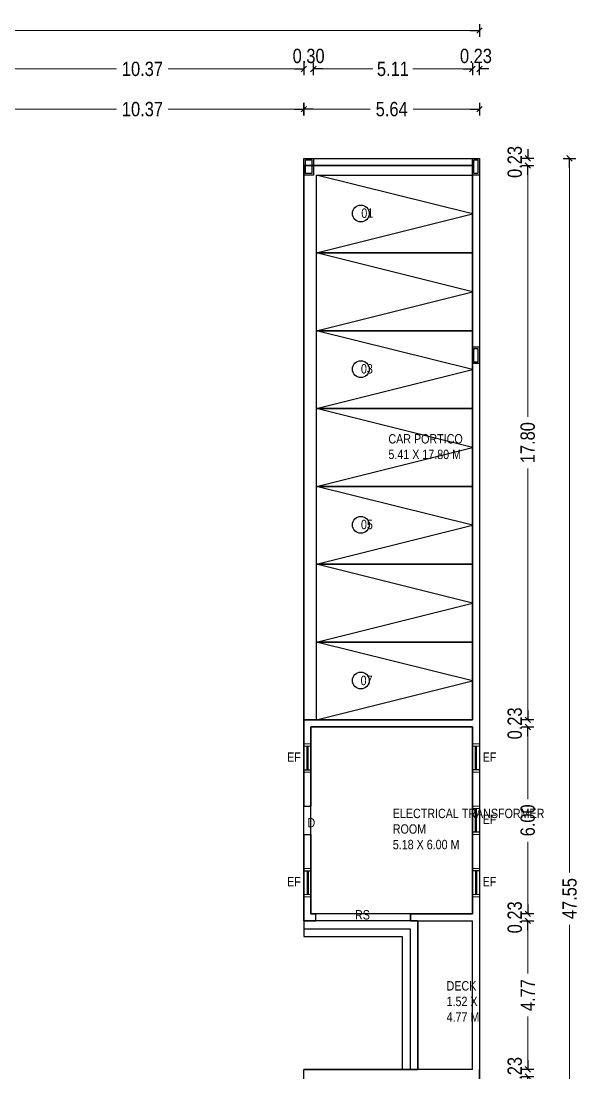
# Model space of a CAD drawing. Header units: metres. Extents: x 1185 to 1291, y 1063 to 1193.
# Drawn here: x 1216.24 to 1234.15, y 1085.34 to 1119.13 of the extents above; entities that cross this region are included whole.
import ezdxf

# ---------------------------------------------------------------- set-up
doc = ezdxf.new("R2010")
doc.units = ezdxf.units.M
doc.header["$MEASUREMENT"] = 0
for name, color, linetype, lineweight in [('041 Window Elevation', 154, 'Continuous', 13), ('042 Window Glass', 8, 'Continuous', 25), ('05 Door', 35, 'Continuous', 18), ('111 Hatch 1', 8, 'Continuous', 5)]:
    doc.layers.add(name, color=color, linetype=linetype, lineweight=lineweight)
for name, color, linetype in [('ACTUAL COLUMN', 3, 'Continuous'), ('BLK_2_FLR_0_BLT_UP_AREA', 2, 'Continuous'), ('BLK_2_FLR_0_CARPET_AREA', 2, 'Continuous'), ('BLK_2_PORTICO', 5, 'Continuous'), ('ELECTRICAL_ROOM', 7, 'Continuous')]:
    doc.layers.add(name, color=color, linetype=linetype)
doc.styles.add('Arial', font='swissc.ttf')
doc.styles.get("Standard").update_dxf_attribs({"font": 'swisscb.ttf'})
doc.dimstyles.new('FLOOR DIM BUILDING DIM', dxfattribs={"dimtxt": 0.23, "dimasz": 0.025, "dimexe": 0.075, "dimexo": 0.3, "dimgap": 0.09, "dimtad": 0, "dimzin": 3, "dimdsep": 46, "dimtxsty": 'Arial', "dimblk": 'JM1', "dimcen": -0.09, "dimse1": 1, "dimse2": 1, "dimclrd": 5, "dimclre": 250, "dimclrt": 3, "dimazin": 0, "dimtfac": 0.65, "dimtix": 1, "dimtofl": 0, "dimtmove": 0, "dimatfit": 2, "dimfxl": 0, "dimfrac": 1, "dimtolj": 1, "dimlwd": 18, "dimlwe": -1, "dimarcsym": 0})

# ---------------------------------------------------------------- blocks, each defined once
blk = doc.blocks.new('SGHJ')
at = {"layer": '111 Hatch 1', "lineweight": -3}
blk.add_lwpolyline([(116656.283, 3418.595), (116651.283, 3417.345), (116656.283, 3416.095)], dxfattribs=at)
blk.add_lwpolyline([(116651.283, 3418.595), (116656.283, 3418.595), (116656.283, 3416.095), (116651.283, 3416.095)], close=True, dxfattribs=at)
blk = doc.blocks.new('JM1')
at = {"color": 2}
for p, q in [((-3, 0), (0, 0)), ((-0.88, -0.88), (0.88, 0.88)), ((0, 2), (0, -2))]:
    blk.add_line(p, q, dxfattribs=at)
blk = doc.blocks.new('*D99')
at = {"color": 5, "lineweight": 18}
for p, q in [((1232.51, 1085.556), (1232.51, 1085.656)), ((1232.51, 1085.127), (1232.51, 1085.027))]:
    blk.add_line(p, q, dxfattribs=at)
at = {"layer": 'DEFPOINTS', "color": 0, "lineweight": -3}
for p in [(1230.732, 1085.456), (1232.51, 1085.456), (1230.732, 1085.227)]:
    blk.add_point(p, dxfattribs=at)
at = {"color": 5, "lineweight": 18, "xscale": 0.1, "yscale": 0.1, "zscale": 0.1}
for p, rotation in [((1232.51, 1085.456), 270), ((1232.51, 1085.227), 90)]:
    blk.add_blockref('JM1', p, dxfattribs=dict(at, rotation=rotation))
at = {"color": 3, "lineweight": -3, "insert": (1232.094, 1085.342), "char_height": 0.46, "attachment_point": 5, "rotation": 90, "style": 'Arial'}
blk.add_mtext('\\A1;0.23', dxfattribs=at)
blk = doc.blocks.new('*D100')
at = {"color": 5, "lineweight": 18}
for p, q in [((1232.51, 1090.126), (1232.51, 1088.531)), ((1232.51, 1085.556), (1232.51, 1087.151))]:
    blk.add_line(p, q, dxfattribs=at)
at = {"layer": 'DEFPOINTS', "color": 0, "lineweight": -3}
for p in [(1230.732, 1090.226), (1232.51, 1090.226), (1230.732, 1085.456)]:
    blk.add_point(p, dxfattribs=at)
at = {"color": 5, "lineweight": 18, "xscale": 0.1, "yscale": 0.1, "zscale": 0.1}
for p, rotation in [((1232.51, 1090.226), 90), ((1232.51, 1085.456), 270)]:
    blk.add_blockref('JM1', p, dxfattribs=dict(at, rotation=rotation))
at = {"color": 3, "lineweight": -3, "insert": (1232.51, 1087.841), "char_height": 0.46, "attachment_point": 5, "rotation": 90, "style": 'Arial'}
blk.add_mtext('\\A1;4.77', dxfattribs=at)
blk = doc.blocks.new('*D101')
at = {"color": 5, "lineweight": 18}
for p, q in [((1232.51, 1090.555), (1232.51, 1090.655)), ((1232.51, 1090.126), (1232.51, 1090.026))]:
    blk.add_line(p, q, dxfattribs=at)
at = {"layer": 'DEFPOINTS', "color": 0, "lineweight": -3}
for p in [(1230.732, 1090.455), (1232.51, 1090.455), (1230.732, 1090.226)]:
    blk.add_point(p, dxfattribs=at)
at = {"color": 5, "lineweight": 18, "xscale": 0.1, "yscale": 0.1, "zscale": 0.1}
for p, rotation in [((1232.51, 1090.455), 270), ((1232.51, 1090.226), 90)]:
    blk.add_blockref('JM1', p, dxfattribs=dict(at, rotation=rotation))
at = {"color": 3, "lineweight": -3, "insert": (1232.094, 1090.34), "char_height": 0.46, "attachment_point": 5, "rotation": 90, "style": 'Arial'}
blk.add_mtext('\\A1;0.23', dxfattribs=at)
blk = doc.blocks.new('*D102')
at = {"color": 5, "lineweight": 18}
for p, q in [((1232.51, 1096.355), (1232.51, 1094.14)), ((1232.51, 1090.555), (1232.51, 1092.77))]:
    blk.add_line(p, q, dxfattribs=at)
at = {"layer": 'DEFPOINTS', "color": 0, "lineweight": -3}
for p in [(1230.732, 1096.455), (1232.51, 1096.455), (1230.732, 1090.455)]:
    blk.add_point(p, dxfattribs=at)
at = {"color": 5, "lineweight": 18, "xscale": 0.1, "yscale": 0.1, "zscale": 0.1}
for p, rotation in [((1232.51, 1096.455), 90), ((1232.51, 1090.455), 270)]:
    blk.add_blockref('JM1', p, dxfattribs=dict(at, rotation=rotation))
at = {"color": 3, "lineweight": -3, "insert": (1232.51, 1093.455), "char_height": 0.46, "attachment_point": 5, "rotation": 90, "style": 'Arial'}
blk.add_mtext('\\A1;6.00', dxfattribs=at)
blk = doc.blocks.new('*D103')
at = {"color": 5, "lineweight": 18}
for p, q in [((1232.51, 1096.783), (1232.51, 1096.883)), ((1232.51, 1096.355), (1232.51, 1096.255))]:
    blk.add_line(p, q, dxfattribs=at)
at = {"layer": 'DEFPOINTS', "color": 0, "lineweight": -3}
for p in [(1230.732, 1096.683), (1230.732, 1096.455), (1232.51, 1096.683)]:
    blk.add_point(p, dxfattribs=at)
at = {"color": 5, "lineweight": 18, "xscale": 0.1, "yscale": 0.1, "zscale": 0.1}
for p, rotation in [((1232.51, 1096.683), 270), ((1232.51, 1096.455), 90)]:
    blk.add_blockref('JM1', p, dxfattribs=dict(at, rotation=rotation))
at = {"color": 3, "lineweight": -3, "insert": (1232.094, 1096.569), "char_height": 0.46, "attachment_point": 5, "rotation": 90, "style": 'Arial'}
blk.add_mtext('\\A1;0.23', dxfattribs=at)
blk = doc.blocks.new('*D104')
at = {"color": 5, "lineweight": 18}
for p, q in [((1232.51, 1114.388), (1232.51, 1106.414)), ((1232.51, 1096.783), (1232.51, 1104.757))]:
    blk.add_line(p, q, dxfattribs=at)
at = {"layer": 'DEFPOINTS', "color": 0, "lineweight": -3}
for p in [(1230.732, 1114.488), (1232.51, 1114.488), (1230.732, 1096.683)]:
    blk.add_point(p, dxfattribs=at)
at = {"color": 5, "lineweight": 18, "xscale": 0.1, "yscale": 0.1, "zscale": 0.1}
for p, rotation in [((1232.51, 1114.488), 90), ((1232.51, 1096.683), 270)]:
    blk.add_blockref('JM1', p, dxfattribs=dict(at, rotation=rotation))
at = {"color": 3, "lineweight": -3, "insert": (1232.51, 1105.586), "char_height": 0.46, "attachment_point": 5, "rotation": 90, "style": 'Arial'}
blk.add_mtext('\\A1;17.80', dxfattribs=at)
blk = doc.blocks.new('*D105')
at = {"color": 5, "lineweight": 18}
for p, q in [((1232.51, 1114.817), (1232.51, 1114.917)), ((1232.51, 1114.388), (1232.51, 1114.288))]:
    blk.add_line(p, q, dxfattribs=at)
at = {"layer": 'DEFPOINTS', "color": 0, "lineweight": -3}
for p in [(1230.96, 1114.717), (1232.51, 1114.717), (1230.732, 1114.488)]:
    blk.add_point(p, dxfattribs=at)
at = {"color": 5, "lineweight": 18, "xscale": 0.1, "yscale": 0.1, "zscale": 0.1}
for p, rotation in [((1232.51, 1114.717), 270), ((1232.51, 1114.488), 90)]:
    blk.add_blockref('JM1', p, dxfattribs=dict(at, rotation=rotation))
at = {"color": 3, "lineweight": -3, "insert": (1232.094, 1114.602), "char_height": 0.46, "attachment_point": 5, "rotation": 90, "style": 'Arial'}
blk.add_mtext('\\A1;0.23', dxfattribs=at)
blk = doc.blocks.new('*D64')
at = {"color": 5, "lineweight": 18}
for p, q in [((1233.852, 1114.617), (1233.852, 1091.782)), ((1233.852, 1067.268), (1233.852, 1090.102))]:
    blk.add_line(p, q, dxfattribs=at)
at = {"layer": 'DEFPOINTS', "color": 0, "lineweight": -3}
for p in [(1230.96, 1114.717), (1230.96, 1067.168), (1233.852, 1067.168)]:
    blk.add_point(p, dxfattribs=at)
at = {"color": 5, "lineweight": 18, "xscale": 0.1, "yscale": 0.1, "zscale": 0.1}
for p, rotation in [((1233.852, 1114.717), 90), ((1233.852, 1067.168), 270)]:
    blk.add_blockref('JM1', p, dxfattribs=dict(at, rotation=rotation))
at = {"color": 3, "lineweight": -3, "insert": (1233.852, 1090.942), "char_height": 0.46, "attachment_point": 5, "rotation": 90, "style": 'Arial'}
blk.add_mtext('\\A1;47.55', dxfattribs=at)
blk = doc.blocks.new('*D127')
at = {"color": 5, "lineweight": 18}
for p, q in [((1230.632, 1117.589), (1230.532, 1117.589)), ((1231.06, 1117.589), (1231.16, 1117.589))]:
    blk.add_line(p, q, dxfattribs=at)
at = {"layer": 'DEFPOINTS', "color": 0, "lineweight": -3}
for p in [(1230.732, 1117.589), (1230.96, 1114.717), (1230.732, 1114.488)]:
    blk.add_point(p, dxfattribs=at)
at = {"color": 5, "lineweight": 18, "xscale": 0.1, "yscale": 0.1, "zscale": 0.1}
blk.add_blockref('JM1', (1230.732, 1117.589), dxfattribs=at)
at = {"color": 5, "lineweight": 18, "xscale": 0.1, "yscale": 0.1, "zscale": 0.1, "rotation": 180}
blk.add_blockref('JM1', (1230.96, 1117.589), dxfattribs=at)
at = {"color": 3, "lineweight": -3, "insert": (1230.846, 1118.005), "char_height": 0.46, "attachment_point": 5, "style": 'Arial'}
blk.add_mtext('\\A1;0.23', dxfattribs=at)
blk = doc.blocks.new('*D128')
at = {"color": 5, "lineweight": 18}
for p, q in [((1225.726, 1117.589), (1227.535, 1117.589)), ((1230.632, 1117.589), (1228.824, 1117.589))]:
    blk.add_line(p, q, dxfattribs=at)
at = {"layer": 'DEFPOINTS', "color": 0, "lineweight": -3}
for p in [(1225.626, 1117.589), (1225.626, 1114.717), (1230.732, 1114.488)]:
    blk.add_point(p, dxfattribs=at)
at = {"color": 5, "lineweight": 18, "xscale": 0.1, "yscale": 0.1, "zscale": 0.1, "rotation": 180}
blk.add_blockref('JM1', (1225.626, 1117.589), dxfattribs=at)
at = {"color": 5, "lineweight": 18, "xscale": 0.1, "yscale": 0.1, "zscale": 0.1}
blk.add_blockref('JM1', (1230.732, 1117.589), dxfattribs=at)
at = {"color": 3, "lineweight": -3, "insert": (1228.179, 1117.589), "char_height": 0.46, "attachment_point": 5, "style": 'Arial'}
blk.add_mtext('\\A1;5.11', dxfattribs=at)
blk = doc.blocks.new('*D129')
at = {"color": 5, "lineweight": 18}
for p, q in [((1225.222, 1117.589), (1225.122, 1117.589)), ((1225.726, 1117.589), (1225.826, 1117.589))]:
    blk.add_line(p, q, dxfattribs=at)
at = {"layer": 'DEFPOINTS', "color": 0, "lineweight": -3}
for p in [(1225.322, 1117.589), (1225.322, 1114.717), (1225.626, 1114.717)]:
    blk.add_point(p, dxfattribs=at)
at = {"color": 5, "lineweight": 18, "xscale": 0.1, "yscale": 0.1, "zscale": 0.1}
blk.add_blockref('JM1', (1225.322, 1117.589), dxfattribs=at)
at = {"color": 5, "lineweight": 18, "xscale": 0.1, "yscale": 0.1, "zscale": 0.1, "rotation": 180}
blk.add_blockref('JM1', (1225.626, 1117.589), dxfattribs=at)
at = {"color": 3, "lineweight": -3, "insert": (1225.474, 1118.005), "char_height": 0.46, "attachment_point": 5, "style": 'Arial'}
blk.add_mtext('\\A1;0.30', dxfattribs=at)
blk = doc.blocks.new('*D68')
at = {"color": 5, "lineweight": 18}
for p, q in [((1215.055, 1117.589), (1219.309, 1117.589)), ((1225.222, 1117.589), (1220.967, 1117.589))]:
    blk.add_line(p, q, dxfattribs=at)
at = {"layer": 'DEFPOINTS', "color": 0, "lineweight": -3}
for p in [(1214.955, 1117.589), (1214.955, 1114.717), (1225.322, 1114.717)]:
    blk.add_point(p, dxfattribs=at)
at = {"color": 5, "lineweight": 18, "xscale": 0.1, "yscale": 0.1, "zscale": 0.1, "rotation": 180}
blk.add_blockref('JM1', (1214.955, 1117.589), dxfattribs=at)
at = {"color": 5, "lineweight": 18, "xscale": 0.1, "yscale": 0.1, "zscale": 0.1}
blk.add_blockref('JM1', (1225.322, 1117.589), dxfattribs=at)
at = {"color": 3, "lineweight": -3, "insert": (1220.138, 1117.589), "char_height": 0.46, "attachment_point": 5, "style": 'Arial'}
blk.add_mtext('\\A1;10.37', dxfattribs=at)
blk = doc.blocks.new('*D139')
at = {"color": 5, "lineweight": 18}
for p, q in [((1190.28, 1118.826), (1209.728, 1118.826)), ((1230.86, 1118.826), (1211.413, 1118.826))]:
    blk.add_line(p, q, dxfattribs=at)
at = {"layer": 'DEFPOINTS', "color": 0, "lineweight": -3}
for p in [(1230.96, 1118.826), (1190.18, 1114.717), (1230.96, 1114.717)]:
    blk.add_point(p, dxfattribs=at)
at = {"color": 5, "lineweight": 18, "xscale": 0.1, "yscale": 0.1, "zscale": 0.1, "rotation": 180}
blk.add_blockref('JM1', (1190.18, 1118.826), dxfattribs=at)
at = {"color": 5, "lineweight": 18, "xscale": 0.1, "yscale": 0.1, "zscale": 0.1}
blk.add_blockref('JM1', (1230.96, 1118.826), dxfattribs=at)
at = {"color": 3, "lineweight": -3, "insert": (1210.57, 1118.826), "char_height": 0.46, "attachment_point": 5, "style": 'Arial'}
blk.add_mtext('\\A1;40.78', dxfattribs=at)
blk = doc.blocks.new('YJTJ')
at = {"ltscale": 5}
blk.add_lwpolyline([(945.856, 1073.038), (946.085, 1073.038)], dxfattribs=at)
at = {"layer": '041 Window Elevation', "ltscale": 5}
for p, q in [((945.856, 1073.038), (945.856, 1072.28)), ((946.085, 1073.038), (946.085, 1072.28))]:
    blk.add_line(p, q, dxfattribs=at)
at = {"layer": '042 Window Glass', "ltscale": 5}
for p, q in [((945.958, 1073.038), (945.958, 1072.28)), ((945.99, 1073.038), (945.99, 1072.28))]:
    blk.add_line(p, q, dxfattribs=at)
at = {"layer": '05 Door', "ltscale": 5}
for points in [[(945.856, 1073.038), (945.856, 1073.114), (946.085, 1073.114), (946.085, 1073.038)], [(945.856, 1072.204), (945.856, 1072.28), (946.085, 1072.28), (946.085, 1072.204)]]:
    blk.add_lwpolyline(points, close=True, dxfattribs=at)
blk = doc.blocks.new('*D226')
at = {"color": 5, "lineweight": 18}
for p, q in [((1225.422, 1116.298), (1227.454, 1116.298)), ((1230.86, 1116.298), (1228.828, 1116.298))]:
    blk.add_line(p, q, dxfattribs=at)
at = {"layer": 'DEFPOINTS', "color": 0, "lineweight": -3}
for p in [(1230.96, 1116.298), (1225.322, 1114.717), (1230.96, 1114.717)]:
    blk.add_point(p, dxfattribs=at)
at = {"color": 5, "lineweight": 18, "xscale": 0.1, "yscale": 0.1, "zscale": 0.1, "rotation": 180}
blk.add_blockref('JM1', (1225.322, 1116.298), dxfattribs=at)
at = {"color": 5, "lineweight": 18, "xscale": 0.1, "yscale": 0.1, "zscale": 0.1}
blk.add_blockref('JM1', (1230.96, 1116.298), dxfattribs=at)
at = {"color": 3, "lineweight": -3, "insert": (1228.141, 1116.298), "char_height": 0.46, "attachment_point": 5, "style": 'Arial'}
blk.add_mtext('\\A1;5.64', dxfattribs=at)
blk = doc.blocks.new('*D229')
at = {"color": 5, "lineweight": 18}
for p, q in [((1215.055, 1116.298), (1219.309, 1116.298)), ((1225.222, 1116.298), (1220.967, 1116.298))]:
    blk.add_line(p, q, dxfattribs=at)
at = {"layer": 'DEFPOINTS', "color": 0, "lineweight": -3}
for p in [(1225.322, 1116.298), (1214.955, 1114.717), (1225.322, 1114.717)]:
    blk.add_point(p, dxfattribs=at)
at = {"color": 5, "lineweight": 18, "xscale": 0.1, "yscale": 0.1, "zscale": 0.1, "rotation": 180}
blk.add_blockref('JM1', (1214.955, 1116.298), dxfattribs=at)
at = {"color": 5, "lineweight": 18, "xscale": 0.1, "yscale": 0.1, "zscale": 0.1}
blk.add_blockref('JM1', (1225.322, 1116.298), dxfattribs=at)
at = {"color": 3, "lineweight": -3, "insert": (1220.138, 1116.298), "char_height": 0.46, "attachment_point": 5, "style": 'Arial'}
blk.add_mtext('\\A1;10.37', dxfattribs=at)

msp = doc.modelspace()

# ---------------------------------------------------------------- linework, layer by layer
at = {"ltscale": 5}
for p, q in [((1225.322, 1114.717), (1230.96, 1114.717)), ((1230.96, 1114.717), (1230.96, 1096.455)), ((1225.322, 1114.488), (1230.732, 1114.488)), ((1230.732, 1114.488), (1230.732, 1096.683)), ((1230.732, 1096.683), (1225.322, 1096.683)), ((1225.322, 1096.683), (1225.322, 1093.91)), ((1230.732, 1096.455), (1225.55, 1096.455)), ((1225.55, 1096.455), (1225.55, 1093.91)), ((1230.732, 1090.455), (1230.732, 1096.455)), ((1230.96, 1096.455), (1230.96, 1085.456)), ((1225.322, 1093), (1225.322, 1089.726)), ((1225.55, 1093), (1225.55, 1090.455)), ((1225.55, 1090.455), (1225.701, 1090.455)), ((1228.749, 1090.455), (1230.732, 1090.455)), ((1225.322, 1090.226), (1225.701, 1090.226)), ((1225.322, 1089.976), (1228.729, 1089.976)), ((1228.729, 1089.976), (1228.729, 1085.456)), ((1228.749, 1090.226), (1230.732, 1090.226)), ((1228.979, 1090.226), (1228.979, 1085.456)), ((1230.732, 1085.456), (1230.732, 1090.226)), ((1225.322, 1089.726), (1228.479, 1089.726)), ((1228.479, 1089.726), (1228.479, 1085.456)), ((1230.732, 1085.456), (1225.322, 1085.456)), ((1225.322, 1084.008), (1225.322, 1085.456)), ((1230.96, 1084.008), (1230.96, 1085.456))]:
    msp.add_line(p, q, dxfattribs=at)
at = {"lineweight": -3}
for p, q in [((1225.322, 1093.91), (1225.55, 1093.91)), ((1225.322, 1093), (1225.55, 1093)), ((1225.701, 1090.226), (1225.701, 1090.455)), ((1225.701, 1090.226), (1225.701, 1090.455)), ((1228.749, 1090.226), (1228.749, 1090.455)), ((1228.749, 1090.226), (1225.701, 1090.226))]:
    msp.add_line(p, q, dxfattribs=at)
at = {"layer": 'ACTUAL COLUMN', "ltscale": 5}
for points in [[(1225.626, 1114.717), (1225.626, 1114.183), (1225.322, 1114.183), (1225.322, 1114.717)], [(1225.576, 1114.666), (1225.576, 1114.234), (1225.372, 1114.234), (1225.372, 1114.666)], [(1230.732, 1114.183), (1230.732, 1114.717), (1230.96, 1114.717), (1230.96, 1114.183)], [(1230.783, 1114.234), (1230.783, 1114.666), (1230.91, 1114.666), (1230.91, 1114.234)], [(1230.732, 1108.125), (1230.732, 1108.659), (1230.96, 1108.659), (1230.96, 1108.125)], [(1230.783, 1108.176), (1230.783, 1108.608), (1230.91, 1108.608), (1230.91, 1108.176)]]:
    msp.add_lwpolyline(points, close=True, dxfattribs=at)
at = {"layer": 'BLK_2_FLR_0_BLT_UP_AREA', "color": 2, "ltscale": 1.5}
msp.add_lwpolyline([(1230.96, 1067.168), (1223.264, 1067.168), (1223.264, 1072.502), (1225.322, 1072.502), (1225.322, 1085.456), (1228.979, 1085.456), (1228.979, 1090.226), (1225.322, 1090.226), (1225.322, 1114.717), (1230.96, 1114.717)], close=True, dxfattribs=at)
at = {"layer": 'BLK_2_FLR_0_CARPET_AREA', "color": 2, "ltscale": 1.5}
msp.add_lwpolyline([(1230.732, 1090.455), (1228.749, 1090.455), (1228.749, 1090.226), (1225.701, 1090.226), (1225.701, 1090.455), (1225.55, 1090.455), (1225.55, 1096.455), (1230.732, 1096.455)], close=True, dxfattribs=at)
at = {"layer": 'BLK_2_PORTICO', "lineweight": -3}
msp.add_lwpolyline([(1230.732, 1114.488), (1225.322, 1114.488), (1225.322, 1096.683), (1230.732, 1096.683)], close=True, dxfattribs=at)
at = {"layer": 'ELECTRICAL_ROOM', "color": 7, "lineweight": -3}
msp.add_lwpolyline([(1230.732, 1090.455), (1225.55, 1090.455), (1225.55, 1096.455), (1230.732, 1096.455)], close=True, dxfattribs=at)
for centre in [(1227.15, 1112.946), (1227.15, 1107.946), (1227.15, 1102.946), (1227.15, 1097.946)]:
    msp.add_circle(centre, 0.27, dxfattribs=at)

# ---------------------------------------------------------------- block references
at = {"lineweight": -3, "rotation": 180}
for name, p in [('SGHJ', (117882.015, 4530.278)), ('SGHJ', (117882.015, 4527.778)), ('SGHJ', (117882.015, 4525.278)), ('SGHJ', (117882.015, 4522.778)), ('SGHJ', (117882.015, 4520.278)), ('SGHJ', (117882.015, 4517.778)), ('SGHJ', (117882.015, 4515.278)), ('YJTJ', (2176.817, 2168.113)), ('YJTJ', (2176.817, 2166.114))]:
    msp.add_blockref(name, p, dxfattribs=at)
at = {"lineweight": -3, "xscale": -1, "rotation": 180}
msp.add_blockref('YJTJ', (279.465, 2168.113), dxfattribs=at)
at = {"lineweight": -3}
msp.add_blockref('YJTJ', (279.465, 18.796), dxfattribs=at)
at = {"lineweight": -3, "xscale": -1}
msp.add_blockref('YJTJ', (2176.817, 18.796), dxfattribs=at)

# ---------------------------------------------------------------- texts
at = {"char_height": 0.3}
for s, insert, attachment_point in [('\\A1;{\\fSwis721 Cn BT|b0|i0|c0|p34;01}', (1227.166, 1113.108), 1), ('\\A1;{\\fSwis721 Cn BT|b0|i0|c0|p34;03}', (1227.154, 1108.108), 1), ('\\A1;{\\fSwis721 Cn BT|b0|i0|c0|p34;CAR PORTICO\\P5.41 X 17.80 M}', (1228.036, 1105.86), 1), ('\\A1;{\\fSwis721 Cn BT|b0|i0|c0|p34;05}', (1227.154, 1103.108), 1), ('\\A1;{\\fSwis721 Cn BT|b0|i0|c0|p34;07}', (1227.143, 1098.099), 1), ('\\A1;{\\fSwis721 Cn BT|b0|i0|c0|p34;EF}', (1225.221, 1095.635), 3), ('\\A1;{\\fSwis721 Cn BT|b0|i0|c0|p34;EF}', (1231.061, 1095.635), 1), ('\\A1;{\\fSwis721 Cn BT|b0|i0|c0|p34;ELECTRICAL TRANSFORMER\\PROOM\\P5.18 X 6.00 M}', (1228.177, 1093.828), 1), ('\\A1;{\\fSwis721 Cn BT|b0|i0|c0|p34;D}', (1225.436, 1093.53), 1), ('\\A1;{\\fSwis721 Cn BT|b0|i0|c0|p34;EF}', (1231.061, 1093.635), 1), ('\\A1;{\\fSwis721 Cn BT|b0|i0|c0|p34;EF}', (1225.221, 1091.636), 3), ('\\A1;{\\fSwis721 Cn BT|b0|i0|c0|p34;EF}', (1231.061, 1091.636), 1), ('\\A1;{\\fSwis721 Cn BT|b0|i0|c0|p34;RS}', (1226.964, 1090.571), 1), ('\\A1;{\\fSwis721 Cn BT|b0|i0|c0|p34;DECK \\P1.52 X\\P4.77 M}', (1229.904, 1088.29), 1)]:
    msp.add_mtext(s, dxfattribs=dict(at, insert=insert, attachment_point=attachment_point))

# ---------------------------------------------------------------- dimensions: what is measured, and where the dimension line sits
at = {"color": 3, "lineweight": -3}
for base, p1, p2, angle, override, picture, middle in [((1230.96, 1118.826), (1190.18, 1114.717), (1230.96, 1114.717), 180, {"dimscale": 2, "dimasz": 0.05, "dimpost": '\\X', "dimtmove": 1}, '*D139', (1210.57, 1118.826)), ((1225.322, 1117.589), (1225.626, 1114.717), (1225.322, 1114.717), 180, {"dimscale": 2, "dimasz": 0.05, "dimtad": 1, "dimpost": '\\X'}, '*D129', (1225.474, 1118.005)), ((1230.732, 1117.589), (1230.96, 1114.717), (1230.732, 1114.488), 180, {"dimscale": 2, "dimasz": 0.05, "dimtad": 1, "dimpost": '\\X'}, '*D127', (1230.846, 1118.005)), ((1214.955, 1117.589), (1225.322, 1114.717), (1214.955, 1114.717), 180, {"dimscale": 2, "dimasz": 0.05, "dimpost": '\\X', "dimtmove": 1}, '*D68', (1220.138, 1117.589)), ((1225.626, 1117.589), (1230.732, 1114.488), (1225.626, 1114.717), 180, {"dimscale": 2, "dimasz": 0.05, "dimpost": '\\X', "dimtmove": 1}, '*D128', (1228.179, 1117.589)), ((1232.51, 1114.717), (1230.732, 1114.488), (1230.96, 1114.717), 270, {"dimscale": 2, "dimasz": 0.05, "dimtad": 1, "dimpost": '\\X'}, '*D105', (1232.094, 1114.602)), ((1233.852, 1067.168), (1230.96, 1114.717), (1230.96, 1067.168), 270, {"dimscale": 2, "dimasz": 0.05, "dimpost": '\\X', "dimtmove": 1}, '*D64', (1233.852, 1090.942)), ((1232.51, 1114.4881), (1230.7318, 1096.6833), (1230.7318, 1114.4881), 270, {"dimscale": 2, "dimasz": 0.05, "dimpost": '\\X', "dimtmove": 1}, '*D104', (1232.51, 1105.5857)), ((1232.51, 1096.683), (1230.732, 1096.455), (1230.732, 1096.683), 270, {"dimscale": 2, "dimasz": 0.05, "dimtad": 1, "dimpost": '\\X'}, '*D103', (1232.094, 1096.569)), ((1232.51, 1096.455), (1230.732, 1090.455), (1230.732, 1096.455), 270, {"dimscale": 2, "dimasz": 0.05, "dimpost": '\\X', "dimtmove": 1}, '*D102', (1232.51, 1093.455)), ((1232.51, 1090.455), (1230.732, 1090.226), (1230.732, 1090.455), 270, {"dimscale": 2, "dimasz": 0.05, "dimtad": 1, "dimpost": '\\X'}, '*D101', (1232.094, 1090.34)), ((1232.51, 1090.226), (1230.732, 1085.456), (1230.732, 1090.226), 270, {"dimscale": 2, "dimasz": 0.05, "dimpost": '\\X', "dimtmove": 1}, '*D100', (1232.51, 1087.841)), ((1232.51, 1085.456), (1230.732, 1085.227), (1230.732, 1085.456), 270, {"dimscale": 2, "dimasz": 0.05, "dimtad": 1, "dimpost": '\\X'}, '*D99', (1232.094, 1085.342))]:
    dim = msp.add_linear_dim(base=base, p1=p1, p2=p2, angle=angle, dimstyle='FLOOR DIM BUILDING DIM', override=override, dxfattribs=at)
    dim.commit()
    dim.dimension.update_dxf_attribs({"geometry": picture, "text_midpoint": middle})
for base, p1, p2, picture, middle in [((1225.322, 1116.298), (1214.955, 1114.717), (1225.322, 1114.717), '*D229', (1220.138, 1116.298)), ((1230.96, 1116.298), (1225.322, 1114.717), (1230.96, 1114.717), '*D226', (1228.141, 1116.298))]:
    dim = msp.add_linear_dim(base=base, p1=p1, p2=p2, dimstyle='FLOOR DIM BUILDING DIM', override={"dimscale": 2, "dimasz": 0.05, "dimpost": '\\X', "dimtmove": 1}, dxfattribs=at)
    dim.commit()
    dim.dimension.update_dxf_attribs({"geometry": picture, "text_midpoint": middle})

doc.saveas('drawing.dxf')
